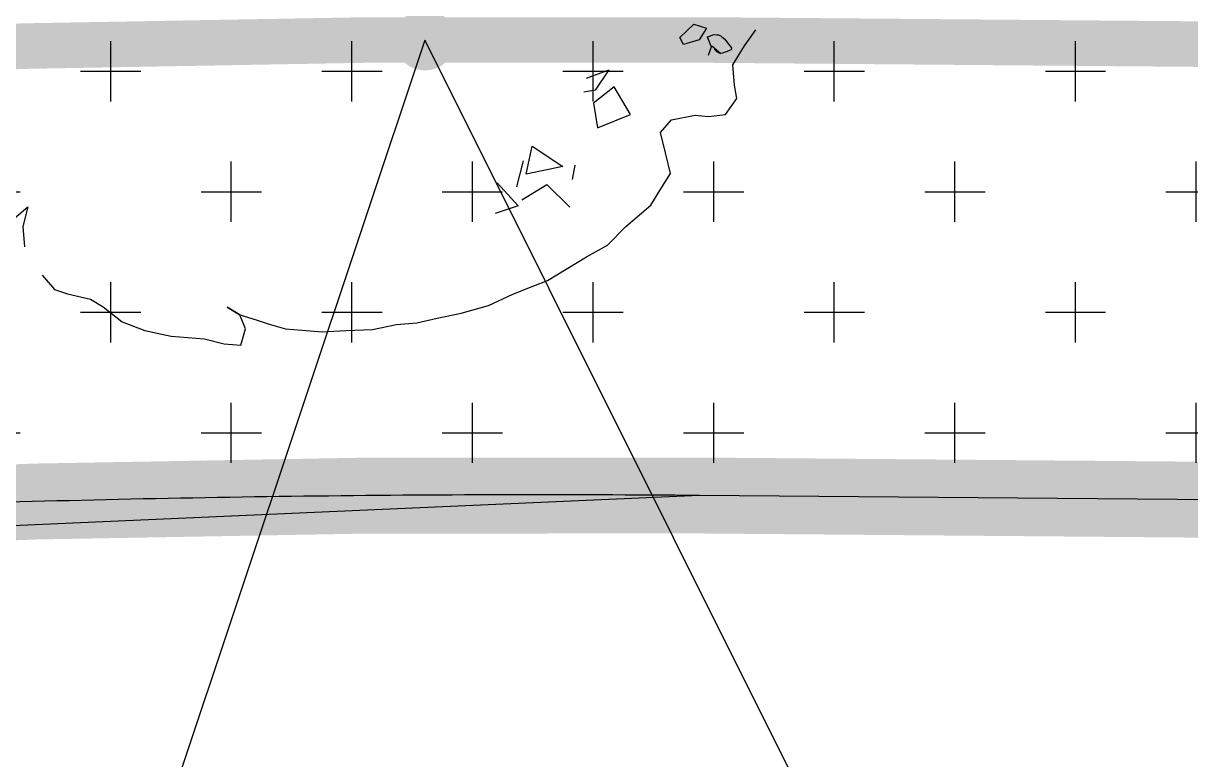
# Model space of a CAD drawing. Header units: metres. Extents: x 71066629 to 71645179, y 84793221 to 85208804.
# Drawn here: x 71262499 to 71270182, y 85018792 to 85023641 of the extents above; entities that cross this region are included whole.
import ezdxf

# ---------------------------------------------------------------- set-up
doc = ezdxf.new("R2010")
doc.units = ezdxf.units.M
doc.header["$LTSCALE"] = 1000
for name, pattern in [('ACAD_ISO03W100', [30, 12, -18]), ('CENTER', [50.800000000000004, 31.75, -6.35, 6.35, -6.35]), ('DASH', [0.35, 0.25, -0.1])]:
    doc.linetypes.add(name, pattern=pattern)
for name, color, linetype in [('A_SITEP_PLANT', 85, 'Continuous'), ('G-ANNO-DIMS', 3, 'Continuous'), ('G-BLDG-MULT', 1, 'Continuous'), ('G-PLTG', 105, 'Continuous'), ('G-SITE-GREN', 72, 'Continuous'), ('G-SITE-PROP', 1, 'Continuous'), ('G_DRIV_ROAD', 145, 'Continuous'), ('G_N_GUIDES', 3, 'DASH')]:
    doc.layers.add(name, color=color, linetype=linetype)

# ---------------------------------------------------------------- blocks, each defined once
blk = doc.blocks.new('A$C1F6C256B')
at = {"layer": 'A_SITEP_PLANT'}
for p, q in [((4362.374460244144, 1692.660910485021), (4411.439256298356, 1761.244300278515)), ((4362.374460244144, 1692.660910485021), (4411.439256298356, 1761.244300278515)), ((4411.439256298356, 1761.244300278515), (4469.773729034583, 1753.454762452893)), ((4411.439256298356, 1761.244300278515), (4469.773729034583, 1753.454762452893)), ((4469.773729034583, 1753.454762452893), (4446.628128945537, 1696.942484908534)), ((4469.773729034583, 1753.454762452893), (4446.628128945537, 1696.942484908534)), ((4383.840251902293, 1664.837381707796), (4362.374460244144, 1692.660910485021)), ((4383.840251902293, 1664.837381707796), (4362.374460244144, 1692.660910485021)), ((4446.628128945537, 1696.942484908534), (4383.840251902293, 1664.837381707796)), ((4446.628128945537, 1696.942484908534), (4383.840251902293, 1664.837381707796)), ((4499.575059859955, 1639.248187434831), (4505.934828345315, 1681.356015521102)), ((4499.575059859955, 1639.248187434831), (4505.934828345315, 1681.356015521102)), ((4505.934828345315, 1681.356015521102), (4551.686163202918, 1655.527893246123)), ((4505.934828345315, 1681.356015521102), (4551.686163202918, 1655.527893246123)), ((3990.500249236299, 1442.854526510957), (4081.182272667066, 1496.735228572099)), ((3990.500249236299, 1442.854526510957), (4081.182272667066, 1496.735228572099)), ((4081.182272667066, 1496.735228572099), (4038.714726655279, 1398.251289233274)), ((4081.182272667066, 1496.735228572099), (4038.714726655279, 1398.251289233274)), ((4038.714726655279, 1398.251289233274), (3990.969239438826, 1379.77088467477)), ((4038.714726655279, 1398.251289233274), (3990.969239438826, 1379.77088467477)), ((4117.607187510177, 1427.088721770066), (4041.172601486964, 1340.625059913204)), ((4117.607187510177, 1427.088721770066), (4041.172601486964, 1340.625059913204)), ((4209.687004889944, 1320.455025616218), (4117.607187510177, 1427.088721770066)), ((4209.687004889944, 1320.455025616218), (4117.607187510177, 1427.088721770066)), ((4041.172601486964, 1340.625059913204), (4077.978117854393, 1236.417579427798)), ((4041.172601486964, 1340.625059913204), (4077.978117854393, 1236.417579427798)), ((4077.978117854393, 1236.417579427798), (4209.687004889944, 1320.455025616218)), ((4077.978117854393, 1236.417579427798), (4209.687004889944, 1320.455025616218)), ((3807.018616707297, 979.9776143164781), (3810.669266233046, 1105.784976576309)), ((3807.018616707297, 979.9776143164781), (3810.669266233046, 1105.784976576309)), ((3810.669266233046, 1105.784976576309), (3959.439359207929, 1042.795181851747)), ((3810.669266233046, 1105.784976576309), (3959.439359207929, 1042.795181851747)), ((3776.848298322759, 918.3546207799227), (3785.037583198457, 1036.113674856431)), ((3776.848298322759, 918.3546207799227), (3785.037583198457, 1036.113674856431)), ((3959.439359207929, 1042.795181851747), (3807.018616707297, 979.9776143164781)), ((3959.439359207929, 1042.795181851747), (3807.018616707297, 979.9776143164781)), ((4011.656891218503, 994.5380742211419), (4011.187901526224, 1057.621716701979)), ((4011.656891218503, 994.5380742211419), (4011.187901526224, 1057.621716701979)), ((3808.029772088514, 866.3675454693148), (3904.157781457179, 952.1490451314603)), ((3808.029772088514, 866.3675454693148), (3904.157781457179, 952.1490451314603)), ((3904.157781457179, 952.1490451314603), (4021.654186312401, 872.9143300396972)), ((3904.157781457179, 952.1490451314603), (4021.654186312401, 872.9143300396972)), ((3688.51409454376, 920.5503740145068), (3797.270202610758, 836.6082777398406)), ((3688.51409454376, 920.5503740145068), (3797.270202610758, 836.6082777398406)), ((3797.270202610758, 836.6082777398406), (3704.970103476721, 786.8160972287878)), ((3797.270202610758, 836.6082777398406), (3704.970103476721, 786.8160972287878))]:
    blk.add_line(p, q, dxfattribs=at)
for points in [[(1616.900187628286, 363.7687392335793), (1682.623727331346, 443.9093473517278), (1676.65077983914, 354.9043114295055), (1699.913500137976, 268.9807198430353)], [(1798.809115523007, 160.9994786279276), (1862.877456939488, 108.4503849010507), (1922.614918171312, 99.79068777960492), (2026.05017632345, 95.24400924422662), (2087.253544418083, 71.75305506962468), (2180.458358446136, 22.28270559842349), (2285.346392409818, 3.109500683669467), (2403.31037251628, -0.0011733158607967), (2549.083056156, 14.40685486598522), (2637.976461302489, 8.628902468073647), (2710.810035370465, 15.82770105134114), (2718.149694402179, 89.99877989414381), (2683.230261112971, 145.4289229358255), (2622.132428593061, 168.930308134557), (2683.230261112971, 145.4289229358255), (2757.615110854211, 138.010930700897), (2817.247731973767, 129.3337668678432), (2891.63258171425, 121.9157746329438), (2964.473191497382, 129.1152686161222), (3051.933987381112, 137.759807368886), (3152.477765193733, 162.4675725090783), (3267.569736191654, 188.4143425811781), (3366.77330926637, 227.7597605788906), (3452.689865192108, 251.0217855407973), (3537.286383144965, 288.7174280232284), (3636.384420644376, 328.0524149878474), (3748.6904468789, 383.2640597687277), (3844.916475342005, 451.6564908138243), (3928.060217338731, 503.9786597924831), (3983.401596270211, 538.7898576867883), (4132.17671836121, 671.2506301573594), (4213.874024797755, 738.2070566572947), (4278.079831488082, 832.7688466453692), (4370.08661053417, 944.8556792375748), (4405.117002007785, 1036.732724169531), (4428.50945640303, 1097.926356640295), (4390.718709540612, 1182.406908011588), (4352.927267071442, 1266.894495034532), (4390.84913888399, 1329.517096443568), (4490.045676315786, 1368.861818969512), (4548.259064282989, 1374.615572783223), (4619.771904915688, 1396.255024619954), (4656.240653185057, 1473.507670265914), (4635.948789370421, 1530.380035592505), (4612.686416731565, 1616.300109303615), (4647.716460545955, 1708.18067211975), (4684.310215620266, 1785.24674912254)], [(4506.128014097165, 1675.304374841653), (4482.329847690941, 1713.419041104702), (4481.570623236301, 1714.963811032707), (4480.711487562221, 1716.495153460885), (4484.179715618142, 1719.267666020605), (4492.039261701808, 1723.685518011073), (4502.303543118062, 1729.353433419368), (4509.800180528953, 1732.321633550688), (4519.658138867817, 1732.89103176372), (4526.111102516588, 1734.136265425768), (4535.30543900386, 1732.210355506104), (4537.808636782749, 1731.448939590104), (4542.975443280826, 1729.327429023018), (4556.510225551203, 1721.358385533415), (4571.379798296781, 1707.04558030417), (4592.47670990607, 1689.099827786005), (4594.115768506832, 1685.823284945917), (4594.956312315771, 1684.489028829936), (4591.144115111034, 1680.066260150925), (4583.84299145086, 1673.07140946819), (4573.578710034722, 1667.403494059894), (4565.397404785093, 1662.143934245018), (4558.40089698229, 1658.212784604315), (4551.686162760539, 1655.527895621868), (4544.493793475383, 1655.626914408757), (4534.702092030842, 1660.523822220479), (4521.56950855453, 1669.545000332815), (4519.54772239062, 1671.57240886477), (4517.728844791069, 1674.628702276939), (4517.328973918629, 1675.60156126786), (4516.088559165655, 1677.908676149265)], [(4506.128014097165, 1675.304374841653), (4482.329847690941, 1713.419041104702), (4481.570623236301, 1714.963811032707), (4480.711487562221, 1716.495153460885), (4484.179715618142, 1719.267666020605), (4492.039261701808, 1723.685518011073), (4502.303543118062, 1729.353433419368), (4509.800180528953, 1732.321633550688), (4519.658138867817, 1732.89103176372), (4526.111102516588, 1734.136265425768), (4535.30543900386, 1732.210355506104), (4537.808636782749, 1731.448939590104), (4542.975443280826, 1729.327429023018), (4556.510225551203, 1721.358385533415), (4571.379798296781, 1707.04558030417), (4592.47670990607, 1689.099827786005), (4594.115768506832, 1685.823284945917), (4594.956312315771, 1684.489028829936), (4591.144115111034, 1680.066260150925), (4583.84299145086, 1673.07140946819), (4573.578710034722, 1667.403494059894), (4565.397404785093, 1662.143934245018), (4558.40089698229, 1658.212784604315), (4551.686162760539, 1655.527895621868), (4544.493793475383, 1655.626914408757), (4534.702092030842, 1660.523822220479), (4521.56950855453, 1669.545000332815), (4519.54772239062, 1671.57240886477), (4517.728844791069, 1674.628702276939), (4517.328973918629, 1675.60156126786), (4516.088559165655, 1677.908676149265)]]:
    blk.add_lwpolyline(points, dxfattribs=at)
blk.add_lwpolyline([(4362.374458883191, 1692.660913584434), (4362.374458883191, 1692.660913584434)], close=True, dxfattribs=at)
blk.add_lwpolyline([(4362.374458883191, 1692.660913584434), (4362.374458883191, 1692.660913584434)], close=True, dxfattribs=at)
blk = doc.blocks.new('A$C237376EB')
at = {"layer": 'G-SITE-GREN', "color": 3, "linetype": 'Continuous'}
blk.add_line((792.9579188898351, 607.5181273931812), (689.6409395360824, 608.3810528199829), dxfattribs=at)
at = {"layer": 'G-SITE-GREN', "color": 3, "linetype": 'ACAD_ISO03W100'}
blk.add_arc((688.5969493140001, 483.3854125583457), 125.0000000000016, 89.52146431338033, 99.0647554674295, dxfattribs=at)

msp = doc.modelspace()

# ---------------------------------------------------------------- hatches: boundary and pattern name
at = {"layer": 'G-PLTG'}
h = msp.add_hatch(dxfattribs=at)
h.set_pattern_fill('CROSS', color=256, scale=500, style=0)
h.set_pattern_definition([(0, (0, 0), (793.75, 793.75), [396.875, -1190.625]), (90, (198.4375, -198.4375), (-793.75, 793.75), [396.875, -1190.625])])
h.paths.add_polyline_path([(71288570.55134961, 85061443.37060535), (71260191.58164696, 85056948.58337198), (71260191.58164696, 85020234.32655975), (71266949.5167804, 85020531.79929733), (71295087.5225633, 85020296.83383997)])

# ---------------------------------------------------------------- linework, layer by layer
at = {"layer": 'G-ANNO-DIMS'}
for q in [(71260956.54319558, 85011000.71556768), (71271368.8230478, 85011046.4212996)]:
    msp.add_line((71265142.3856786, 85023531.29465267), q, dxfattribs=at)
at = {"layer": 'G-ANNO-DIMS', "const_width": 200}
for points in [[(71265097.7560859, 85023620.78319637, 1), (71265187.0152713, 85023441.80610897, 1)], [(71265174.06964283, 85023626.14256467, 1), (71265110.70171438, 85023436.44674067, 1)]]:
    msp.add_lwpolyline(points, format="xyb", close=True, dxfattribs=at)
at = {"layer": 'G-BLDG-MULT', "linetype": 'DASH', "ltscale": 5, "const_width": 300.0000142492354}
msp.add_lwpolyline([(71161602.70693433, 85145688.31245755), (71151769.04155725, 85135842.89076324), (71150398.1689868, 85065649.06076373), (71146812.78053093, 85035713.26747468), (71146233.69430053, 85006062.3948905), (71245759.10555162, 85021940.93779875), (71249143.57324001, 85022434.2386127), (71251367.8374273, 85022708.2980563), (71253589.57634135, 85022942.61597875), (71255814.98808573, 85023138.18720043), (71258043.51324026, 85023294.68018903), (71260274.44722323, 85023412.61750309), (71262506.99921297, 85023491.24433407), (71264740.7748237, 85023531.18229197), (71266961.69721334, 85023531.80365069), (71370294.91367571, 85022668.87539808), (71465841.78936413, 85021663.95444943), (71464181.04036027, 85083096.6964794), (71462703.25639734, 85137771.71238172), (71452467.57294372, 85147498.85738169), (71382301.55732763, 85146338.36337337), (71352256.1487488, 85148841.7812107), (71193416.31141314, 85146214.49663629)], close=True, dxfattribs=at)
at = {"layer": 'G-SITE-PROP', "color": 1, "linetype": 'CENTER', "ltscale": 0.1, "const_width": 500}
msp.add_lwpolyline([(71452458.80126953, 85152499.38964844), (71382468.2006836, 85151341.796875), (71352422.79052734, 85153845.21484375), (71193333.61816406, 85151213.80615234), (71161520.01953125, 85150687.62207031, 0.3938686968656183), (71146789.18457031, 85136488.40332031), (71146770.81298828, 85135982.421875), (71145403.99169922, 85065996.03271484), (71141818.60351562, 85036060.24169922), (71141157.59277344, 85002214.59960938), (71246211.79199219, 85018975.21972656), (71249543.3959961, 85019460.81542969), (71251708.61816406, 85019727.60009766), (71253878.23486328, 85019956.42089844), (71256051.39160156, 85020147.39990234), (71258227.78320312, 85020300.2319336), (71260406.43310547, 85020415.40527344), (71262586.60888672, 85020492.1875), (71264768.0053711, 85020531.18896484), (71266949.58496094, 85020531.7993164), (71370266.6015625, 85019669.00634766), (71469071.22802734, 85018629.82177734)], format="xyb", dxfattribs=at)
at = {"layer": 'G_DRIV_ROAD'}
for p, q in [((71266949.54061477, 85020531.80034648), (71253878.18989803, 85019956.42186107)), ((71266949.54061477, 85020531.80034648), (71253878.18989803, 85019956.42186107)), ((71283955.28173284, 85020389.78667866), (71266949.54061477, 85020531.80034648)), ((71283955.28173284, 85020389.78667866), (71266949.54061477, 85020531.80034648))]:
    msp.add_line(p, q, dxfattribs=at)

# ---------------------------------------------------------------- block references
at = {"layer": 'A_SITEP_PLANT', "xscale": 1.5, "yscale": 1.5, "zscale": 1.5, "rotation": 349.5909808288326}
msp.add_blockref('A$C1F6C256B', (71259926.5782096, 85022233.2589381), dxfattribs=at)
at = {"layer": 'G_N_GUIDES', "xscale": 1000, "yscale": 1000, "zscale": 1000}
msp.add_blockref('A$C237376EB', (70577308.67682125, 84412150.79480837), dxfattribs=at)

doc.saveas('drawing.dxf')
